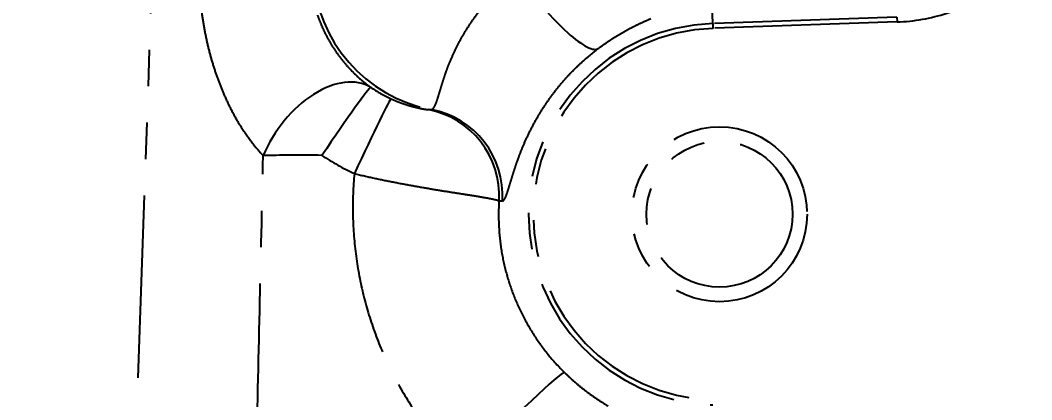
# Model space of a CAD drawing. Header units: inches. Extents: x 0 to 77285, y -118 to 40065.
# Drawn here: x 70164.64 to 70199.29, y 25516.07 to 25529.08 of the extents above; entities that cross this region are included whole.
import ezdxf

# ---------------------------------------------------------------- set-up
doc = ezdxf.new("R2010")
doc.units = ezdxf.units.IN
doc.header["$LTSCALE"] = 5
doc.header["$MEASUREMENT"] = 0
doc.linetypes.add('PHANTOM', pattern=[2.5, 1.25, -0.25, 0.25, -0.25, 0.25, -0.25])
doc.layers.add('66', color=6, linetype='PHANTOM')
doc.styles.add('SCI', font='')
doc.styles.get('SCI').set_extended_font_data('Gulim')
doc.dimstyles.new('SCH', dxfattribs={"dimtxt": 2.5, "dimasz": 2, "dimexe": 1.25, "dimexo": 0.625, "dimtad": 1, "dimdec": 8, "dimtxsty": 'SCI', "dimcen": 2.5, "dimclrd": 4, "dimclre": 4, "dimclrt": 7, "dimadec": 8, "dimazin": 2, "dimtfac": 1, "dimtdec": 8, "dimtmove": 0, "dimatfit": 3, "dimfxl": 1, "dimarcsym": 0})

# ---------------------------------------------------------------- blocks, each defined once
blk = doc.blocks.new('A$C4c8e5734')
for p, q in [((-82.669, -4.543), (-83.439, -26.586)), ((-63.628, -11.137), (-63.65, -10.511)), ((-81.09, -11.077), (-81.09, -11.077)), ((-66.002, -11.077), (-66.002, -11.077)), ((-57.321, -10.916), (-63.628, -11.137)), ((-57.315, -11.084), (-63.623, -11.304)), ((-57.321, -10.916), (-57.315, -11.084)), ((-63.628, -11.137), (-63.623, -11.304)), ((-73.384, -14.09), (-73.266, -14.09)), ((-70.313, -15.827), (-70.313, -15.827)), ((-70.632, -16.827), (-70.632, -16.827)), ((-70.951, -17.219), (-70.833, -17.221))]:
    blk.add_line(p, q)
for radius in [3, 2.5]:
    blk.add_circle((-63.4, -17.677), radius)
for radius in [6.544, 6.377]:
    blk.add_arc((-63.4, -17.677), radius, 92, 268)
for centre, major_axis, ratio, start_param, end_param in [((-72.338, -9.177), (0, -5), 0.99863, 4.764749, 6.096183), ((-69.347, -9.595), (1.808, -2.394), 0.228672, 4.476742, 6.229399), ((-77.017, -15.816), (1.728, 2.452), 0.614691, 0.037044, 1.924335), ((-77.017, -15.816), (1.674, 2.489), 0.029237, 0.029241, 1.527356), ((-72.575, -9.22), (4.657, -1.743), 0.996021, 4.477733, 4.638314), ((-75.906, -16.441), (1.257, 2.724), 0.021948, 0.021932, 1.523254), ((-73.941, -17.037), (0.001, 3), 0.998625, 4.652216, 6.096499), ((-73.823, -17.037), (0.001, 3), 0.998624, 4.651547, 6.096533), ((-77.017, -15.816), (3, -0.047), 0.05233, 1.571615, 2.307025), ((-72.558, -9.048), (7.982, -0.005), 0.998627, 4.12022, 4.280238), ((-72.208, -26.665), (3.506, 3.565), 0.03672, 0.052395, 1.533473)]:
    blk.add_ellipse(centre, major_axis=major_axis, ratio=ratio, start_param=start_param, end_param=end_param)
for points, knots in [([(-57.315, -11.084), (-56.736, -11.063), (-56.162, -10.962), (-55.059, -10.6), (-54.535, -10.342), (-53.575, -9.686), (-53.144, -9.292), (-52.406, -8.395), (-52.103, -7.897), (-51.874, -7.365)], [0.0000009, 0.0000009, 0.0000009, 0.0000009, 0.1738518, 0.1738518, 0.347737, 0.347737, 0.521601, 0.521601, 0.6954094, 0.6954094, 0.6954094, 0.6954094]), ([(-77.171, -10.847), (-77.134, -10.957), (-77.092, -11.066), (-77.047, -11.173), (-77.002, -11.28), (-76.954, -11.385), (-76.903, -11.487)], [0.3333333, 0.3333333, 0.3333333, 0.3333333, 0.4166667, 0.4166667, 0.4166667, 0.5, 0.5, 0.5, 0.5]), ([(-72.466, -12.08), (-72.407, -11.954), (-72.342, -11.826), (-72.275, -11.702), (-72.207, -11.579), (-72.138, -11.461), (-72.068, -11.349), (-71.998, -11.236), (-71.927, -11.13), (-71.857, -11.029), (-71.786, -10.929), (-71.717, -10.836), (-71.646, -10.746)], [0.6785714, 0.6785714, 0.6785714, 0.6785714, 0.7142857, 0.7142857, 0.7142857, 0.75, 0.75, 0.75, 0.7857143, 0.7857143, 0.7857143, 0.8214286, 0.8214286, 0.8214286, 0.8214286]), ([(-66.97, -11.593), (-66.867, -11.528), (-66.762, -11.466), (-66.658, -11.407), (-66.553, -11.349), (-66.451, -11.294), (-66.349, -11.243)], [0.2, 0.2, 0.2, 0.2, 0.3, 0.3, 0.3, 0.4, 0.4, 0.4, 0.4]), ([(-67.571, -12.008), (-67.475, -11.935), (-67.377, -11.863), (-67.276, -11.794), (-67.176, -11.725), (-67.074, -11.658), (-66.97, -11.593)], [0, 0, 0, 0, 0.1, 0.1, 0.1, 0.2, 0.2, 0.2, 0.2]), ([(-76.74, -11.787), (-76.682, -11.885), (-76.621, -11.982), (-76.553, -12.082), (-76.484, -12.182), (-76.409, -12.285), (-76.325, -12.391)], [0.5833333, 0.5833333, 0.5833333, 0.5833333, 0.6666667, 0.6666667, 0.6666667, 0.75, 0.75, 0.75, 0.75]), ([(-80.841, -12.236), (-80.795, -12.407), (-80.744, -12.575), (-80.691, -12.738), (-80.637, -12.9), (-80.581, -13.059), (-80.52, -13.215)], [0.4166667, 0.4166667, 0.4166667, 0.4166667, 0.5, 0.5, 0.5, 0.5833333, 0.5833333, 0.5833333, 0.5833333]), ([(-69.045, -13.476), (-68.968, -13.375), (-68.89, -13.278), (-68.807, -13.181), (-68.724, -13.084), (-68.637, -12.985), (-68.546, -12.888), (-68.455, -12.791), (-68.36, -12.695), (-68.261, -12.6)], [0.8214286, 0.8214286, 0.8214286, 0.8214286, 0.8571429, 0.8571429, 0.8571429, 0.8928571, 0.8928571, 0.8928571, 0.9285714, 0.9285714, 0.9285714, 0.9285714]), ([(-80.52, -13.215), (-80.459, -13.371), (-80.395, -13.526), (-80.323, -13.685), (-80.25, -13.844), (-80.171, -14.008), (-80.081, -14.176)], [0.5833333, 0.5833333, 0.5833333, 0.5833333, 0.6666667, 0.6666667, 0.6666667, 0.75, 0.75, 0.75, 0.75]), ([(-73.054, -13.717), (-73.045, -13.689), (-73.036, -13.658), (-73.025, -13.624), (-73.015, -13.59), (-73.004, -13.553), (-72.991, -13.512)], [0.39285714, 0.39285714, 0.39285714, 0.39285714, 0.42857143, 0.42857143, 0.42857143, 0.46428571, 0.46428571, 0.46428571, 0.46428571]), ([(-73.141, -13.948), (-73.135, -13.935), (-73.128, -13.921), (-73.122, -13.906), (-73.115, -13.89), (-73.109, -13.874), (-73.102, -13.856)], [0.25, 0.25, 0.25, 0.25, 0.28571429, 0.28571429, 0.28571429, 0.32142857, 0.32142857, 0.32142857, 0.32142857]), ([(-69.741, -14.545), (-69.666, -14.407), (-69.589, -14.275), (-69.511, -14.149), (-69.434, -14.024), (-69.355, -13.905), (-69.277, -13.793)], [0.71428571, 0.71428571, 0.71428571, 0.71428571, 0.75, 0.75, 0.75, 0.78571429, 0.78571429, 0.78571429, 0.78571429]), ([(-73.635, -14.049), (-73.6, -14.056), (-73.57, -14.062), (-73.542, -14.067), (-73.513, -14.072), (-73.488, -14.076), (-73.466, -14.079)], [0.6363636, 0.6363636, 0.6363636, 0.6363636, 0.7272727, 0.7272727, 0.7272727, 0.8181818, 0.8181818, 0.8181818, 0.8181818]), ([(-73.266, -14.09), (-73.261, -14.09), (-73.256, -14.088), (-73.251, -14.086), (-73.245, -14.083), (-73.24, -14.08), (-73.234, -14.076)], [0, 0, 0, 0, 0.03571429, 0.03571429, 0.03571429, 0.07142857, 0.07142857, 0.07142857, 0.07142857]), ([(-79.269, -26.304), (-79.228, -24.532), (-79.148, -20.986), (-79.069, -17.441), (-79.03, -15.668)], [0, 0, 0, 0, 0.5, 0.9999994, 0.9999994, 0.9999994, 0.9999994]), ([(-70.554, -16.571), (-70.54, -16.525), (-70.525, -16.473), (-70.507, -16.417), (-70.49, -16.36), (-70.471, -16.297), (-70.448, -16.228), (-70.426, -16.158), (-70.401, -16.081), (-70.372, -15.996), (-70.343, -15.911), (-70.31, -15.817), (-70.271, -15.713)], [0.4642857, 0.4642857, 0.4642857, 0.4642857, 0.5, 0.5, 0.5, 0.5357143, 0.5357143, 0.5357143, 0.5714286, 0.5714286, 0.5714286, 0.6071429, 0.6071429, 0.6071429, 0.6071429]), ([(-75.906, -16.284), (-75.948, -16.743), (-75.983, -17.659), (-75.885, -19.035), (-75.636, -20.391), (-75.241, -21.713), (-74.705, -22.979), (-74.023, -24.2), (-73.188, -25.363), (-72.55, -26.067), (-72.208, -26.404)], [0, 0, 0, 0, 0.125, 0.25, 0.375, 0.5, 0.625, 0.75, 0.875, 1, 1, 1, 1]), ([(-75.228, -16.437), (-75.007, -16.485), (-74.791, -16.529), (-74.578, -16.571), (-74.364, -16.613), (-74.151, -16.653), (-73.945, -16.69)], [0.0909091, 0.0909091, 0.0909091, 0.0909091, 0.1818182, 0.1818182, 0.1818182, 0.2727273, 0.2727273, 0.2727273, 0.2727273]), ([(-70.714, -17.062), (-70.708, -17.047), (-70.702, -17.031), (-70.695, -17.014), (-70.689, -16.997), (-70.682, -16.978), (-70.675, -16.958), (-70.668, -16.937), (-70.66, -16.914), (-70.652, -16.888)], [0.25, 0.25, 0.25, 0.25, 0.2857143, 0.2857143, 0.2857143, 0.3214286, 0.3214286, 0.3214286, 0.3571429, 0.3571429, 0.3571429, 0.3571429]), ([(-71.233, -17.141), (-71.154, -17.157), (-71.089, -17.172), (-71.041, -17.184), (-70.994, -17.197), (-70.963, -17.209), (-70.951, -17.219)], [0.8181818, 0.8181818, 0.8181818, 0.8181818, 0.9090909, 0.9090909, 0.9090909, 1, 1, 1, 1]), ([(-70.951, -17.219), (-70.968, -17.485), (-70.971, -17.753), (-70.96, -18.02), (-70.949, -18.287), (-70.924, -18.553), (-70.885, -18.818)], [0, 0, 0, 0, 0.125, 0.125, 0.125, 0.25, 0.25, 0.25, 0.25])]:
    blk.add_open_spline(points, degree=3, knots=knots)
for points in [[(-81.152, -10.636), (-81.13, -10.822), (-81.103, -11.004), (-81.073, -11.184)], [(-66.049, -11.098), (-65.95, -11.053), (-65.852, -11.01), (-65.753, -10.97)], [(-81.073, -11.184), (-81.042, -11.364), (-81.008, -11.541), (-80.969, -11.716)], [(-66.349, -11.243), (-66.248, -11.191), (-66.148, -11.143), (-66.049, -11.098)], [(-80.969, -11.716), (-80.931, -11.891), (-80.888, -12.065), (-80.841, -12.236)], [(-76.903, -11.487), (-76.851, -11.59), (-76.797, -11.689), (-76.74, -11.787)], [(-72.625, -12.44), (-72.579, -12.328), (-72.526, -12.205), (-72.466, -12.08)], [(-67.945, -12.312), (-67.831, -12.213), (-67.705, -12.11), (-67.571, -12.008)], [(-76.325, -12.391), (-76.24, -12.496), (-76.146, -12.605), (-76.043, -12.715)], [(-72.744, -12.747), (-72.71, -12.654), (-72.672, -12.552), (-72.625, -12.44)], [(-68.261, -12.6), (-68.162, -12.505), (-68.059, -12.41), (-67.945, -12.312)], [(-76.043, -12.715), (-75.939, -12.824), (-75.825, -12.934), (-75.708, -13.037)], [(-72.832, -13), (-72.807, -12.924), (-72.778, -12.84), (-72.744, -12.747)], [(-75.708, -13.037), (-75.591, -13.14), (-75.47, -13.237), (-75.346, -13.326)], [(-72.899, -13.206), (-72.879, -13.144), (-72.858, -13.076), (-72.832, -13)], [(-72.991, -13.512), (-72.979, -13.471), (-72.965, -13.425), (-72.95, -13.375)], [(-72.95, -13.375), (-72.935, -13.324), (-72.918, -13.268), (-72.899, -13.206)], [(-69.277, -13.793), (-69.199, -13.681), (-69.122, -13.576), (-69.045, -13.476)], [(-74.651, -13.717), (-74.594, -13.743), (-74.538, -13.767), (-74.484, -13.79)], [(-74.484, -13.79), (-74.429, -13.812), (-74.376, -13.833), (-74.322, -13.853)], [(-74.322, -13.853), (-74.269, -13.872), (-74.216, -13.891), (-74.164, -13.908)], [(-73.102, -13.856), (-73.095, -13.837), (-73.087, -13.817), (-73.08, -13.794)], [(-73.08, -13.794), (-73.072, -13.771), (-73.063, -13.745), (-73.054, -13.717)], [(-80.081, -14.176), (-79.991, -14.345), (-79.891, -14.519), (-79.78, -14.693)], [(-74.164, -13.908), (-74.113, -13.925), (-74.062, -13.94), (-74.014, -13.955)], [(-74.014, -13.955), (-73.965, -13.969), (-73.918, -13.982), (-73.873, -13.993)], [(-73.873, -13.993), (-73.828, -14.005), (-73.786, -14.015), (-73.746, -14.024)], [(-73.746, -14.024), (-73.706, -14.034), (-73.669, -14.042), (-73.635, -14.049)], [(-73.466, -14.079), (-73.445, -14.083), (-73.427, -14.085), (-73.413, -14.087)], [(-73.413, -14.087), (-73.399, -14.089), (-73.389, -14.09), (-73.384, -14.09)], [(-73.234, -14.076), (-73.228, -14.072), (-73.222, -14.067), (-73.217, -14.061)], [(-73.217, -14.061), (-73.211, -14.056), (-73.205, -14.049), (-73.199, -14.042)], [(-73.199, -14.042), (-73.192, -14.034), (-73.186, -14.026), (-73.179, -14.016)], [(-73.179, -14.016), (-73.173, -14.007), (-73.166, -13.996), (-73.16, -13.985)], [(-73.16, -13.985), (-73.154, -13.974), (-73.147, -13.961), (-73.141, -13.948)], [(-69.956, -14.966), (-69.89, -14.826), (-69.816, -14.682), (-69.741, -14.545)], [(-79.78, -14.693), (-79.669, -14.867), (-79.547, -15.042), (-79.421, -15.206)], [(-79.421, -15.206), (-79.295, -15.37), (-79.165, -15.524), (-79.03, -15.668)], [(-70.136, -15.369), (-70.083, -15.243), (-70.023, -15.106), (-69.956, -14.966)], [(-70.271, -15.713), (-70.232, -15.609), (-70.188, -15.495), (-70.136, -15.369)], [(-75.906, -16.284), (-75.676, -16.338), (-75.449, -16.389), (-75.228, -16.437)], [(-70.593, -16.697), (-70.581, -16.659), (-70.568, -16.617), (-70.554, -16.571)], [(-73.945, -16.69), (-73.739, -16.727), (-73.54, -16.762), (-73.347, -16.795)], [(-73.347, -16.795), (-73.155, -16.827), (-72.97, -16.857), (-72.794, -16.886)], [(-72.794, -16.886), (-72.619, -16.914), (-72.453, -16.94), (-72.298, -16.964)], [(-72.298, -16.964), (-72.142, -16.989), (-71.998, -17.011), (-71.867, -17.032)], [(-70.652, -16.888), (-70.643, -16.862), (-70.634, -16.833), (-70.625, -16.801)], [(-70.625, -16.801), (-70.615, -16.77), (-70.604, -16.735), (-70.593, -16.697)], [(-71.867, -17.032), (-71.736, -17.053), (-71.619, -17.072), (-71.513, -17.091)], [(-71.513, -17.091), (-71.407, -17.109), (-71.313, -17.126), (-71.233, -17.141)], [(-70.833, -17.221), (-70.826, -17.221), (-70.82, -17.219), (-70.814, -17.217)], [(-70.814, -17.217), (-70.808, -17.214), (-70.803, -17.21), (-70.797, -17.206)], [(-70.797, -17.206), (-70.792, -17.201), (-70.787, -17.196), (-70.782, -17.189)], [(-70.782, -17.189), (-70.776, -17.183), (-70.771, -17.176), (-70.766, -17.168)], [(-70.766, -17.168), (-70.761, -17.159), (-70.755, -17.15), (-70.749, -17.139)], [(-70.749, -17.139), (-70.743, -17.128), (-70.738, -17.116), (-70.732, -17.103)], [(-70.732, -17.103), (-70.726, -17.091), (-70.72, -17.077), (-70.714, -17.062)], [(-70.885, -18.818), (-70.846, -19.082), (-70.793, -19.344), (-70.726, -19.603)], [(-70.726, -19.603), (-70.659, -19.862), (-70.579, -20.117), (-70.485, -20.367)], [(-70.485, -20.367), (-70.391, -20.617), (-70.285, -20.862), (-70.164, -21.103)], [(-70.164, -21.103), (-70.043, -21.344), (-69.909, -21.58), (-69.76, -21.811)], [(-69.76, -21.811), (-69.611, -22.042), (-69.448, -22.267), (-69.273, -22.482)], [(-69.273, -22.482), (-69.098, -22.698), (-68.911, -22.903), (-68.713, -23.099)], [(-68.713, -23.099), (-68.621, -23.19), (-68.528, -23.276), (-68.436, -23.359)], [(-68.436, -23.359), (-68.343, -23.442), (-68.25, -23.521), (-68.157, -23.597)], [(-68.157, -23.597), (-68.064, -23.672), (-67.97, -23.745), (-67.873, -23.816)], [(-67.873, -23.816), (-67.776, -23.888), (-67.676, -23.958), (-67.567, -24.03)], [(-67.567, -24.03), (-67.459, -24.102), (-67.344, -24.174), (-67.219, -24.247)]]:
    blk.add_open_spline(points, degree=3)
blk = doc.blocks.new('A$Cf772756f')
at = {"layer": '66'}
blk.add_blockref('A$C4c8e5734', (124, 152.877), dxfattribs=at)
blk = doc.blocks.new('*D740')
at = {"color": 4, "lineweight": -2, "transparency": 16777216}
for p, q in [((69985.495, 25381.355), (69985.495, 25591.46)), ((70270.495, 25381.355), (70270.495, 25591.46)), ((69995.495, 25585.21), (70260.495, 25585.21))]:
    blk.add_line(p, q, dxfattribs=at)
at = {"color": 4, "transparency": 16777216}
for points in [[(69995.495, 25586.877), (69995.495, 25583.543), (69985.495, 25585.21)], [(70260.495, 25586.877), (70260.495, 25583.543), (70270.495, 25585.21)]]:
    blk.add_solid(points, dxfattribs=at)
at = {"layer": 'Defpoints', "color": 0, "transparency": 16777216}
for p in [(70270.495, 25585.21), (69985.495, 25378.23, 0), (70270.495, 25378.23, 0)]:
    blk.add_point(p, dxfattribs=at)
at = {"color": 7, "transparency": 16777216, "insert": (70127.995, 25594.743), "char_height": 12.5, "attachment_point": 5, "style": 'SCI'}
blk.add_mtext('285', dxfattribs=at)
blk = doc.blocks.new('*D741')
at = {"color": 4, "lineweight": -2, "transparency": 16777216}
for p, q in [((69945.495, 25410.355), (69945.495, 25621.382)), ((70310.495, 25410.355), (70310.495, 25621.382)), ((69955.495, 25615.132), (70300.495, 25615.132))]:
    blk.add_line(p, q, dxfattribs=at)
at = {"color": 4, "transparency": 16777216}
for points in [[(69955.495, 25616.799), (69955.495, 25613.465), (69945.495, 25615.132)], [(70300.495, 25616.799), (70300.495, 25613.465), (70310.495, 25615.132)]]:
    blk.add_solid(points, dxfattribs=at)
at = {"layer": 'Defpoints', "color": 0, "transparency": 16777216}
for p in [(70310.495, 25615.132), (69945.495, 25407.23, 0), (70310.495, 25407.23, 0)]:
    blk.add_point(p, dxfattribs=at)
at = {"color": 7, "transparency": 16777216, "insert": (70127.995, 25624.665), "char_height": 12.5, "attachment_point": 5, "style": 'SCI'}
blk.add_mtext('365', dxfattribs=at)
blk = doc.blocks.new('*D742')
at = {"color": 4, "lineweight": -2, "transparency": 16777216}
for p, q in [((69937.995, 25395.355), (69937.995, 25694.689)), ((70317.995, 25395.355), (70317.995, 25694.689)), ((69947.995, 25688.439), (70307.995, 25688.439))]:
    blk.add_line(p, q, dxfattribs=at)
at = {"color": 4, "transparency": 16777216}
for points in [[(69947.995, 25690.106), (69947.995, 25686.773), (69937.995, 25688.439)], [(70307.995, 25690.106), (70307.995, 25686.773), (70317.995, 25688.439)]]:
    blk.add_solid(points, dxfattribs=at)
at = {"layer": 'Defpoints', "color": 0, "transparency": 16777216}
for p in [(70317.995, 25688.439), (69937.995, 25392.23, 0), (70317.995, 25392.23, 0)]:
    blk.add_point(p, dxfattribs=at)
at = {"color": 7, "transparency": 16777216, "insert": (70127.995, 25697.972), "char_height": 12.5, "attachment_point": 5, "style": 'SCI'}
blk.add_mtext('380', dxfattribs=at)
blk = doc.blocks.new('*D1823')
at = {"color": 4, "lineweight": -2, "transparency": 16777216}
for p, q in [((69944.495, 25392.105), (69944.495, 25658.619)), ((70311.495, 25392.105), (70311.495, 25658.619)), ((69954.495, 25652.369), (70301.495, 25652.369))]:
    blk.add_line(p, q, dxfattribs=at)
at = {"color": 4, "transparency": 16777216}
for points in [[(69954.495, 25654.036), (69954.495, 25650.702), (69944.495, 25652.369)], [(70301.495, 25654.036), (70301.495, 25650.702), (70311.495, 25652.369)]]:
    blk.add_solid(points, dxfattribs=at)
at = {"layer": 'Defpoints', "color": 0, "transparency": 16777216}
for p in [(70311.495, 25652.369), (69944.495, 25388.98, 0), (70311.495, 25388.98, 0)]:
    blk.add_point(p, dxfattribs=at)
at = {"color": 7, "transparency": 16777216, "insert": (70127.995, 25661.911), "char_height": 12.5, "attachment_point": 5, "style": 'SCI'}
blk.add_mtext('367', dxfattribs=at)

msp = doc.modelspace()

# ---------------------------------------------------------------- block references
at = {"layer": '66'}
msp.add_blockref('A$Cf772756f', (70127.99460165, 25387.23021317, 0), dxfattribs=at)

# ---------------------------------------------------------------- dimensions: what is measured, and where the dimension line sits
for base, p1, p2, picture, middle in [((70317.9946016469, 25688.4392711657), (69937.9946016469, 25392.2302131725, -0.0000000047), (70317.9946016469, 25392.2302131725, -0.0000000047), '*D742', (70127.9946016469, 25697.9723936691)), ((70311.4946016469, 25652.3691486604), (69944.4946016469, 25388.9802131725, -0.0000000047), (70311.4946016469, 25388.9802131725, -0.0000000047), '*D1823', (70127.9946016469, 25661.9105934008)), ((70310.4946016468, 25615.1318823401), (69945.4946016468, 25407.2302131725, -0.0000000047), (70310.4946016468, 25407.2302131725, -0.0000000047), '*D741', (70127.9946016468, 25624.6650048434)), ((70270.4946016468, 25585.2098650904), (69985.4946016469, 25378.2302131725, -0.0000000047), (70270.4946016468, 25378.2302131725, -0.0000000047), '*D740', (70127.9946016469, 25594.7429875938))]:
    dim = msp.add_linear_dim(base=base, p1=p1, p2=p2, dimstyle='SCH', override={"dimscale": 5, "dimcen": 1})
    dim.commit()
    dim.dimension.update_dxf_attribs({"geometry": picture, "text_midpoint": middle})

doc.saveas('drawing.dxf')
